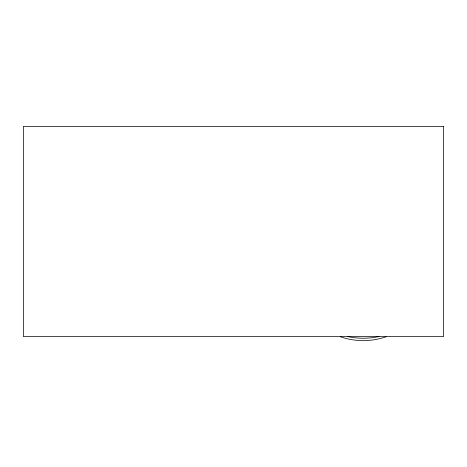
<?xml version="1.0" encoding="UTF-8"?>
<svg xmlns="http://www.w3.org/2000/svg" width="467" height="467" viewBox="0 0 467 467"><rect width="100%" height="100%" fill="white"/><g stroke="black" fill="none" stroke-linecap="round" stroke-linejoin="round"><path stroke-width="0.7" d="M386.069 336.777C371.463 341.862 355.066 341.862 340.466 336.777M379.041 336.52C368.691 338.797 357.845 338.797 347.489 336.52M443.65 126.423L23.35 126.423L23.35 336.573L443.65 336.573L443.65 126.423"/></g></svg>
